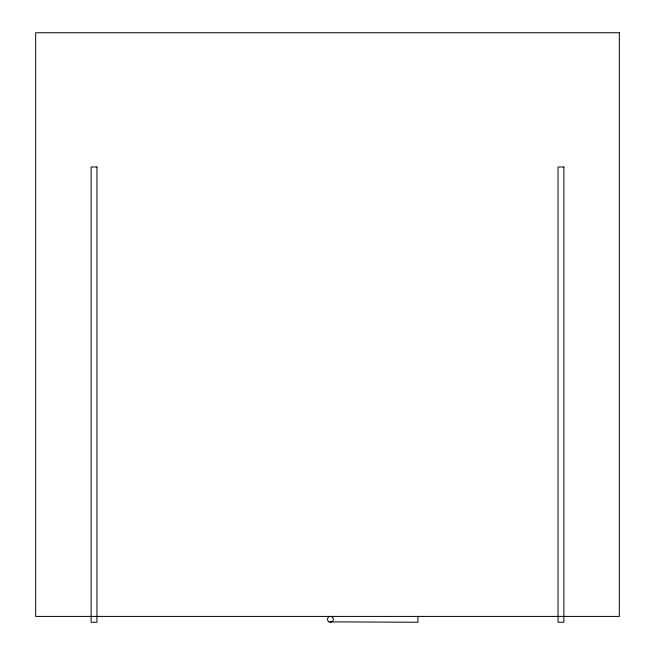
<?xml version="1.0" encoding="UTF-8"?>
<svg xmlns="http://www.w3.org/2000/svg" width="655" height="655" viewBox="0 0 655 655"><rect width="100%" height="100%" fill="white"/><g stroke="black" fill="none" stroke-linecap="round" stroke-linejoin="round"><path stroke-width="0.98" d="M417.931 616.412L417.931 622.25L330.382 621.857M619.335 32.75L35.665 32.75L35.665 616.412L619.335 616.412L619.335 32.75M96.956 166.992L91.119 166.992L91.119 622.25L96.956 622.25L96.956 166.992M563.881 166.992L558.044 166.992L558.044 622.25L563.881 622.25L563.881 166.992M328.957 621.857A2.915 2.915 0 0 0 333.338 619.335A2.915 2.915 0 0 0 328.957 616.805A2.915 2.915 0 0 0 328.957 621.857"/></g></svg>
